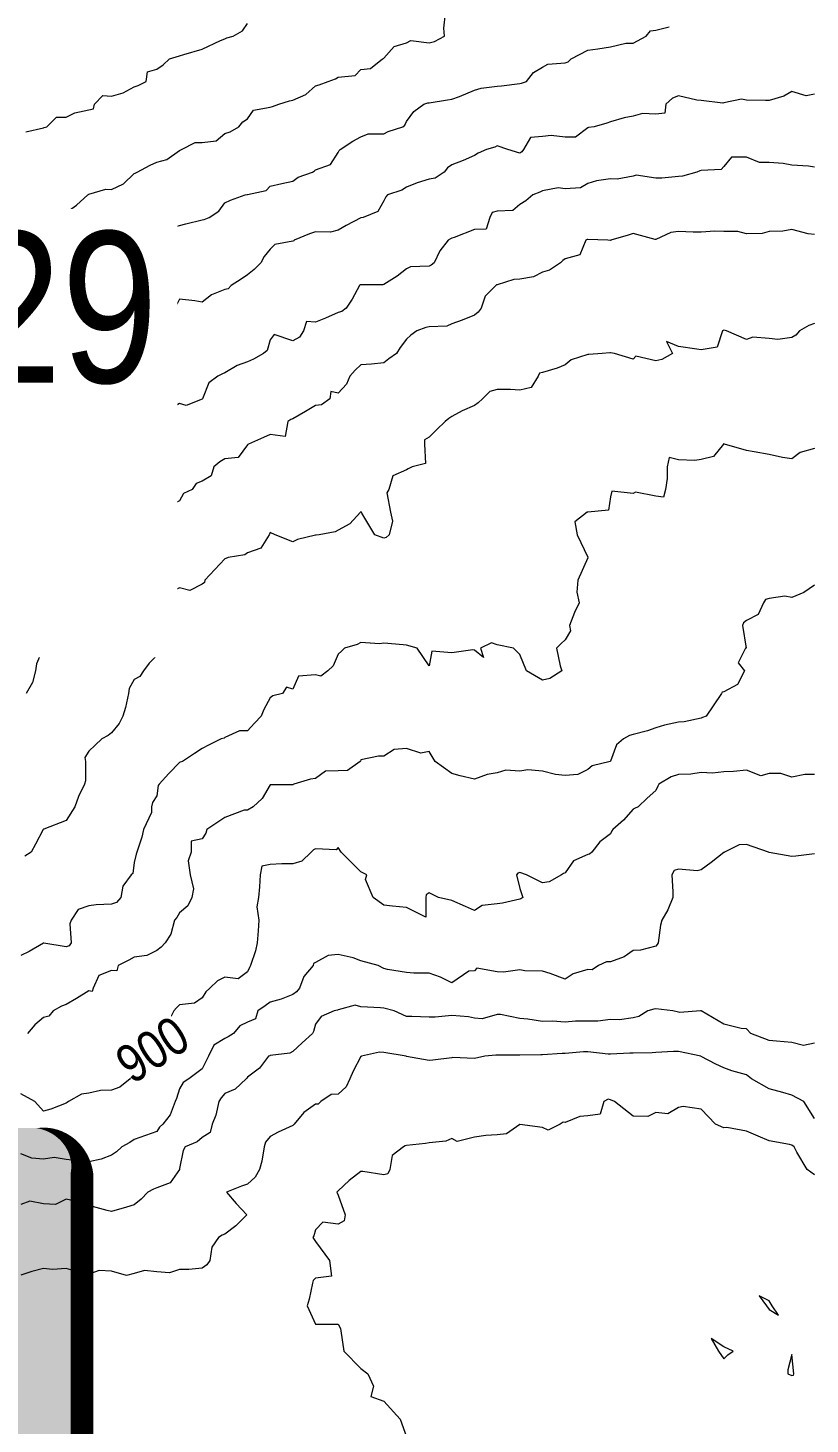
# Model space of a CAD drawing. Extents: x 537850 to 541798, y 6045627 to 6050132.
# Drawn here: x 540162.2 to 540265.7, y 6046916.4 to 6047101.1 of the extents above; entities that cross this region are included whole.
import ezdxf

# ---------------------------------------------------------------- set-up
doc = ezdxf.new("R2010")
doc.units = 0
doc.header["$LTSCALE"] = 5
doc.linetypes.add('DASHED2', pattern=[9.525, 6.35, -3.175])
doc.layers.add('C-SYMBOL', color=7, linetype='Continuous')
doc.layers.add('L-MON', color=1, linetype='Continuous')
doc.layers.add('Contour_Line_Intermediate', color=7, linetype='DASHED2', true_color=0xd9d9d9)
doc.layers.add('Contour_Line_Major', color=7, linetype='Continuous', true_color=0x6b6b6b)
doc.styles.add('175L', font='ARIALN.TTF', dxfattribs={"height": 20})
doc.styles.add('80', font='ARIALN.TTF', dxfattribs={"height": 10})
doc.styles.get("Standard").update_dxf_attribs({"font": 'ARIALN.TTF'})

# ---------------------------------------------------------------- blocks, each defined once
blk = doc.blocks.new('*U481')
h = blk.add_hatch(color=255)
edge = h.paths.add_edge_path()
edge.add_line((-104, -45.5), (104, -45.5))
edge.add_arc((104, -39.5), 6, 270, 360)
edge.add_line((110, -39.5), (110, 38))
edge.add_arc((104, 38), 6, 360, 450)
edge.add_line((104, 44), (-104, 44))
edge.add_arc((-104, 38), 6, 90, 180)
edge.add_line((-110, 38), (-110, -39.5))
edge.add_arc((-104, -39.5), 6, 180, 270)
at = {"color": 44, "flags": 128}
blk.add_lwpolyline([(-104, -45.5, 3, 3, 0), (104, -45.5, 3, 3, 0.414214), (110, -39.5, 3, 3, 0), (110, 38, 3, 0, 0.414214), (104, 44, 0, 0, 0), (-104, 44, 0, 0, 0.414214), (-110, 38, 0, 0, 0), (-110, -39.5, 0, 3, 0.414214)], format="xyseb", close=True, dxfattribs=at)
at = {"color": 44, "style": '80'}
blk.add_attdef('ENTER_TEXT_001', (-35.99, -5), '', height=10, dxfattribs=at)

msp = doc.modelspace()

# ---------------------------------------------------------------- linework, layer by layer
at = {"layer": 'Contour_Line_Intermediate', "linetype": 'Continuous', "lineweight": 13, "flags": 128}
for points, elevation in [([(540162.165, 6047073.018), (540163.312, 6047074.024), (540164.317, 6047075.042), (540164.912, 6047075.424), (540166.27, 6047076.018), (540166.859, 6047076.477), (540167.317, 6047076.685), (540168.668, 6047077.667), (540170.17, 6047079.018), (540170.255, 6047079.08), (540170.317, 6047079.094), (540172.562, 6047079.773), (540173.317, 6047079.739), (540174.875, 6047080.46), (540176.317, 6047081.843), (540176.448, 6047081.887), (540176.706, 6047082.018), (540178.409, 6047082.926), (540179.317, 6047083.323), (540180.644, 6047083.69), (540182.316, 6047084.865), (540182.408, 6047084.926), (540182.547, 6047085.018), (540184.378, 6047085.957), (540185.316, 6047085.957), (540187.151, 6047086.183), (540188.316, 6047087.143), (540189.002, 6047087.332), (540190.133, 6047088.018), (540190.679, 6047088.654), (540191.316, 6047089.052), (540192.102, 6047090.232), (540194.316, 6047090.622), (540194.622, 6047090.711), (540195.447, 6047091.018), (540196.871, 6047091.462), (540197.316, 6047091.522), (540199.031, 6047092.302), (540200.316, 6047093.435), (540200.766, 6047093.567), (540201.966, 6047094.017), (540202.952, 6047094.381), (540203.315, 6047094.586), (540205.523, 6047094.81), (540206.315, 6047095.584), (540207.588, 6047095.745), (540209.16, 6047097.017), (540209.286, 6047097.047), (540209.315, 6047097.086), (540210.683, 6047098.649), (540212.315, 6047099.116), (540212.903, 6047099.429), (540215.315, 6047099.151), (540216.041, 6047099.291), (540217.362, 6047100.017), (540217.267, 6047101.065), (540217.484, 6047103.017)], 907.956), ([(540161.317, 6047061.036), (540162.881, 6047062.455), (540164.317, 6047062.944), (540165.299, 6047063.037), (540167.317, 6047063.92), (540167.37, 6047063.966), (540167.422, 6047064.019), (540168.429, 6047065.907), (540168.915, 6047067.019), (540169.544, 6047067.792), (540170.317, 6047068.199), (540171.619, 6047068.717), (540173.317, 6047068.753), (540174.285, 6047069.051), (540175.511, 6047070.019), (540175.874, 6047070.461), (540176.317, 6047072.288), (540176.609, 6047072.726), (540176.965, 6047073.018), (540178.813, 6047073.522), (540179.317, 6047073.724), (540180.772, 6047074.563), (540182.316, 6047074.967), (540183.138, 6047075.197), (540185.316, 6047075.7), (540185.574, 6047075.761), (540186.219, 6047076.018), (540187.486, 6047076.848), (540188.316, 6047077.941), (540189.034, 6047078.3), (540191.009, 6047079.018), (540191.272, 6047079.062), (540191.316, 6047079.062), (540193.752, 6047079.582), (540194.316, 6047080.142), (540195.838, 6047080.496), (540197.316, 6047080.828), (540197.994, 6047081.34), (540199.878, 6047082.018), (540200.149, 6047082.185), (540200.316, 6047082.336), (540202.282, 6047083.051), (540203.315, 6047084.601), (540203.442, 6047084.891), (540203.548, 6047085.018), (540205.223, 6047086.11), (540206.315, 6047086.691), (540207.267, 6047087.066), (540209.315, 6047087.066), (540209.917, 6047087.416), (540211.863, 6047088.018), (540212.098, 6047088.235), (540212.315, 6047088.714), (540213.302, 6047090.03), (540214.619, 6047091.018), (540215.16, 6047091.172), (540215.315, 6047091.185), (540217.757, 6047091.575), (540218.315, 6047091.692), (540219.339, 6047092.042), (540221.315, 6047092.862), (540222.206, 6047093.126), (540224.314, 6047093.398), (540224.896, 6047093.436), (540227.314, 6047093.769), (540227.553, 6047093.779), (540228.198, 6047094.017), (540229.143, 6047095.188), (540230.314, 6047095.899), (540231.037, 6047096.294), (540233.314, 6047096.467), (540233.726, 6047096.606), (540234.119, 6047097.017), (540236.314, 6047098.177), (540237.628, 6047098.331), (540239.314, 6047098.612), (540241.364, 6047099.068), (540242.314, 6047099.068), (540244.054, 6047100.017), (540244.608, 6047100.723), (540245.313, 6047100.819), (540247.072, 6047101.259)], 906.956), ([(540161.972, 6047087.363), (540164.317, 6047087.902), (540164.419, 6047087.916), (540164.741, 6047088.018), (540166.029, 6047089.306), (540167.317, 6047089.306), (540168.458, 6047089.877), (540170.317, 6047090.249), (540170.937, 6047090.398), (540171.056, 6047091.018), (540172.164, 6047092.17), (540173.317, 6047092.087), (540174.834, 6047092.501), (540176.317, 6047093.325), (540176.836, 6047093.498), (540177.876, 6047094.017), (540178.047, 6047095.287), (540179.317, 6047095.646), (540180.124, 6047096.21), (540180.984, 6047097.017), (540182.316, 6047097.425), (540182.87, 6047097.571), (540185.316, 6047098.305), (540187.715, 6047099.416), (540188.316, 6047099.659), (540188.564, 6047099.769), (540189.392, 6047100.017), (540190.637, 6047100.696), (540191.316, 6047101.666)], 908.956), ([(540266.312, 6047092.356), (540265.197, 6047092.133), (540263.313, 6047092.687), (540262.261, 6047092.069), (540260.313, 6047091.512), (540259.833, 6047091.497), (540257.313, 6047091.537), (540256.641, 6047091.69), (540254.313, 6047091.19), (540254.183, 6047091.148), (540251.313, 6047091.485), (540250.768, 6047091.563), (540248.313, 6047092.096), (540247.513, 6047091.818), (540246.659, 6047091.018), (540246.501, 6047089.83), (540245.313, 6047089.672), (540243.555, 6047089.777), (540242.314, 6047089.426), (540241.122, 6047089.209), (540239.314, 6047088.667), (540238.85, 6047088.481), (540237.15, 6047088.018), (540236.41, 6047087.921), (540236.314, 6047087.886), (540234.682, 6047086.65), (540233.314, 6047086.645), (540231.465, 6047086.867), (540230.314, 6047086.736), (540228.725, 6047086.607), (540227.835, 6047085.018), (540227.609, 6047084.723), (540227.314, 6047084.517), (540225.727, 6047085.018), (540224.314, 6047085.483), (540224.024, 6047085.308), (540222.901, 6047085.018), (540221.816, 6047084.517), (540221.315, 6047084.224), (540219.842, 6047083.546), (540218.315, 6047083.006), (540217.766, 6047082.567), (540217.327, 6047082.018), (540216.131, 6047081.202), (540215.315, 6047081.089), (540213.75, 6047080.583), (540212.315, 6047080.028), (540211.702, 6047079.631), (540209.807, 6047079.018), (540209.582, 6047078.751), (540209.315, 6047078.2), (540208.536, 6047076.797), (540206.588, 6047076.018), (540206.357, 6047075.976), (540206.315, 6047075.969), (540204.363, 6047074.97), (540203.315, 6047074.359), (540202.273, 6047074.061), (540200.316, 6047074.131), (540199.496, 6047073.838), (540197.484, 6047073.018), (540197.411, 6047072.924), (540197.316, 6047072.899), (540194.899, 6047072.435), (540194.316, 6047071.834), (540193.494, 6047070.84), (540193.046, 6047070.019), (540192.181, 6047069.154), (540191.316, 6047068.412), (540190.468, 6047067.867), (540189.148, 6047067.019), (540188.757, 6047066.578), (540188.316, 6047066.484), (540186.556, 6047065.779), (540185.316, 6047064.809), (540184.351, 6047064.984), (540182.316, 6047065.188), (540181.897, 6047064.438), (540181.623, 6047064.019), (540180.737, 6047062.598), (540179.317, 6047061.6), (540178.77, 6047061.566), (540178.148, 6047061.019), (540177.537, 6047059.798), (540176.317, 6047058.926), (540175.92, 6047058.416), (540175.682, 6047058.019), (540174.259, 6047057.077), (540173.317, 6047056.551), (540172.233, 6047056.104), (540170.317, 6047056.312), (540169.271, 6047056.066), (540168.483, 6047055.019), (540168.192, 6047054.145), (540167.317, 6047052.396), (540167.085, 6047052.251), (540167.043, 6047052.019), (540165.351, 6047050.985), (540164.317, 6047049.293), (540164.203, 6047049.133), (540164.054, 6047049.02), (540162.788, 6047047.549), (540161.829, 6047046.02)], 905.957), ([(540266.312, 6047073.77), (540265.461, 6047073.87), (540263.313, 6047074.407), (540262.105, 6047074.226), (540260.313, 6047074.144), (540259.413, 6047073.918), (540257.313, 6047073.876), (540256.155, 6047074.176), (540254.313, 6047074.176), (540253.115, 6047074.216), (540251.313, 6047074.082), (540250.249, 6047074.082), (540248.313, 6047074.184), (540247.306, 6047074.025), (540245.313, 6047073.095), (540245.244, 6047073.088), (540242.314, 6047073.916), (540241.647, 6047073.685), (540239.363, 6047073.018), (540239.351, 6047072.981), (540239.314, 6047072.99), (540238.966, 6047073.018), (540236.314, 6047073.117), (540236.217, 6047073.115), (540236.06, 6047073.018), (540235.256, 6047071.077), (540233.314, 6047070.544), (540233.003, 6047070.33), (540232.704, 6047070.019), (540231.27, 6047069.063), (540230.314, 6047068.761), (540229.149, 6047068.184), (540227.314, 6047067.848), (540226.518, 6047067.815), (540224.314, 6047067.119), (540224.244, 6047067.09), (540224.155, 6047067.019), (540222.735, 6047065.599), (540222.208, 6047064.019), (540221.831, 6047063.503), (540221.315, 6047063.082), (540219.718, 6047062.423), (540218.315, 6047061.947), (540217.679, 6047061.655), (540215.315, 6047061.544), (540214.89, 6047061.444), (540213.722, 6047061.019), (540212.894, 6047060.44), (540212.315, 6047059.924), (540211.5, 6047058.834), (540211.001, 6047058.019), (540209.998, 6047057.336), (540209.315, 6047056.785), (540207.727, 6047056.607), (540206.315, 6047056.532), (540205.534, 6047055.801), (540204.83, 6047055.019), (540204.384, 6047053.951), (540203.315, 6047052.784), (540202.321, 6047053.014), (540202.211, 6047052.019), (540201.091, 6047051.244), (540200.316, 6047051.122), (540198.984, 6047050.351), (540197.316, 6047049.385), (540197.026, 6047049.309), (540196.621, 6047049.02), (540196.289, 6047047.046), (540194.316, 6047047.31), (540193.423, 6047046.913), (540191.414, 6047046.02), (540191.347, 6047045.989), (540191.316, 6047045.955), (540190.058, 6047044.278), (540188.316, 6047044.094), (540187.63, 6047043.706), (540186.832, 6047043.02), (540186.49, 6047041.846), (540185.316, 6047041.126), (540184.505, 6047040.831), (540183.965, 6047040.02), (540182.827, 6047039.509), (540182.316, 6047038.546), (540181.313, 6047038.024), (540179.317, 6047037.507), (540178.926, 6047037.41), (540178.133, 6047037.02), (540176.851, 6047036.486), (540176.317, 6047035.885), (540175.571, 6047034.766), (540174.66, 6047034.02), (540173.814, 6047033.523), (540173.317, 6047032.848), (540172.38, 6047031.958), (540170.317, 6047031.589), (540170.032, 6047031.305), (540169.876, 6047031.02), (540169.711, 6047030.415), (540169.57, 6047028.021), (540168.736, 6047026.602), (540167.806, 6047025.021), (540167.676, 6047024.662), (540167.317, 6047022.405), (540167.208, 6047022.13), (540167.224, 6047022.021), (540166.035, 6047020.304), (540164.317, 6047019.115), (540164.273, 6047019.066), (540164.254, 6047019.021), (540163.396, 6047016.942), (540163.238, 6047016.021), (540162.866, 6047014.473), (540162.036, 6047013.021)], 903.957), ([(540266.312, 6047062), (540265.588, 6047061.743), (540264.34, 6047061.019), (540263.866, 6047060.466), (540263.313, 6047060.12), (540261.445, 6047059.887), (540260.313, 6047060), (540258.17, 6047060.162), (540257.313, 6047059.887), (540254.67, 6047061.019), (540254.313, 6047061.087), (540254.248, 6047061.084), (540254.141, 6047061.019), (540253.454, 6047058.878), (540251.313, 6047058.502), (540250.75, 6047058.582), (540248.313, 6047058.931), (540246.718, 6047059.614), (540247.516, 6047058.019), (540246.119, 6047057.214), (540245.313, 6047057.034), (540242.673, 6047057.66), (540242.314, 6047057.265), (540239.863, 6047058.019), (540239.314, 6047058.088), (540239.235, 6047058.098), (540238.216, 6047058.019), (540236.455, 6047057.878), (540236.314, 6047057.904), (540234.139, 6047057.194), (540233.314, 6047056.519), (540232.254, 6047056.079), (540230.314, 6047055.485), (540229.915, 6047055.418), (540229.776, 6047055.019), (540228.833, 6047053.5), (540227.314, 6047053.168), (540226.083, 6047053.25), (540224.314, 6047053.25), (540223.357, 6047052.977), (540222.4, 6047052.019), (540221.829, 6047051.505), (540221.315, 6047051.132), (540219.722, 6047050.427), (540218.315, 6047049.684), (540217.922, 6047049.412), (540217.451, 6047049.02), (540216.364, 6047047.971), (540215.315, 6047046.959), (540214.72, 6047046.615), (540214.706, 6047046.02), (540214.865, 6047043.47), (540213.066, 6047043.02), (540212.565, 6047042.77), (540212.315, 6047042.645), (540210.512, 6047041.823), (540209.977, 6047040.02), (540209.735, 6047039.6), (540210.217, 6047037.02), (540210.486, 6047035.85), (540210.031, 6047034.02), (540209.643, 6047033.693), (540209.315, 6047033.603), (540208.163, 6047034.02), (540206.434, 6047036.901), (540206.375, 6047037.02), (540206.315, 6047037.056), (540206.289, 6047037.046), (540206.242, 6047037.02), (540204.834, 6047035.501), (540203.315, 6047034.652), (540202.895, 6047034.441), (540200.791, 6047034.02), (540200.376, 6047033.96), (540200.316, 6047033.967), (540197.908, 6047033.428), (540197.316, 6047033.086), (540194.977, 6047034.02), (540194.316, 6047034.325), (540194.224, 6047034.112), (540194.185, 6047034.02), (540193.078, 6047032.258), (540191.316, 6047031.629), (540190.948, 6047031.388), (540188.762, 6047031.02), (540188.453, 6047030.883), (540188.316, 6047030.858), (540185.667, 6047028.021), (540185.616, 6047027.72), (540185.316, 6047027.503), (540183.661, 6047026.676), (540182.316, 6047027.012), (540181.007, 6047026.33), (540180.095, 6047025.021), (540180.146, 6047024.192), (540179.872, 6047022.021), (540179.923, 6047021.415), (540179.923, 6047019.021), (540179.708, 6047018.63), (540179.317, 6047018.073), (540178.291, 6047017.047), (540177.521, 6047016.021), (540177.04, 6047015.298), (540176.317, 6047014.865), (540175.629, 6047013.709), (540175.548, 6047013.021), (540175.177, 6047011.162), (540174.796, 6047010.021), (540174.299, 6047009.04), (540173.317, 6047007.826), (540172.857, 6047007.481), (540172.03, 6047007.022), (540171.15, 6047006.188), (540170.317, 6047005.399), (540169.792, 6047004.547), (540169.876, 6047004.022), (540169.876, 6047001.463), (540169.737, 6047001.022), (540168.933, 6046999.406), (540168.441, 6046998.022), (540167.317, 6046996.207), (540164.368, 6046995.073), (540164.317, 6046995.062), (540164.286, 6046995.022), (540163.241, 6046993.098), (540162.657, 6046992.022), (540161.854, 6046991.486)], 902.957), ([(540266.312, 6047045.466), (540264.431, 6047044.901), (540263.313, 6047044.081), (540262.088, 6047044.244), (540260.313, 6047044.662), (540258.338, 6047044.995), (540257.313, 6047045.168), (540254.416, 6047046.02), (540254.313, 6047046.058), (540254.285, 6047046.048), (540254.271, 6047046.02), (540252.942, 6047044.39), (540251.313, 6047044.005), (540250.469, 6047043.864), (540248.313, 6047043.962), (540247.094, 6047044.239), (540246.833, 6047043.02), (540246.833, 6047041.501), (540246.586, 6047040.02), (540246.319, 6047039.015), (540245.313, 6047039.132), (540242.645, 6047039.689), (540242.314, 6047039.496), (540239.512, 6047039.822), (540239.314, 6047039.074), (540239.055, 6047037.279), (540236.314, 6047037.042), (540236.298, 6047037.036), (540236.248, 6047037.02), (540234.604, 6047035.731), (540234.917, 6047034.02), (540236.314, 6047031.049), (540236.363, 6047031.02), (540236.314, 6047030.991), (540235.024, 6047028.021), (540234.887, 6047026.447), (540235.163, 6047025.021), (540234.572, 6047023.763), (540233.886, 6047022.021), (540234.014, 6047021.32), (540233.314, 6047020.148), (540232.75, 6047019.585), (540232.187, 6047019.021), (540232.655, 6047016.68), (540232.875, 6047016.021), (540231.304, 6047015.032), (540230.314, 6047014.795), (540228.211, 6047016.021), (540227.314, 6047018.206), (540226.499, 6047019.021), (540224.314, 6047019.458), (540223.586, 6047019.749), (540222.129, 6047019.021), (540222.537, 6047017.798), (540221.315, 6047018.749), (540221.097, 6047018.804), (540218.315, 6047018.431), (540215.704, 6047018.632), (540215.315, 6047016.685), (540213.758, 6047019.021), (540212.315, 6047019.415), (540211.881, 6047019.455), (540209.315, 6047019.695), (540208.745, 6047019.591), (540206.315, 6047019.765), (540205.815, 6047019.521), (540204.151, 6047019.021), (540203.725, 6047018.611), (540203.315, 6047018.218), (540202.629, 6047016.708), (540201.943, 6047016.021), (540201.008, 6047015.329), (540200.316, 6047015.496), (540198.025, 6047015.312), (540197.316, 6047013.585), (540196.462, 6047013.875), (540195.923, 6047013.021), (540194.63, 6047012.707), (540194.316, 6047012.457), (540193.439, 6047010.898), (540193.098, 6047010.021), (540192.246, 6047009.091), (540191.316, 6047008.075), (540190.262, 6047008.075), (540188.316, 6047007.227), (540188.209, 6047007.129), (540187.796, 6047007.022), (540186.148, 6047006.19), (540185.316, 6047005.769), (540184.268, 6047005.07), (540182.695, 6047004.022), (540182.39, 6047003.949), (540182.316, 6047003.88), (540180.887, 6047002.451), (540179.625, 6047001.022), (540179.501, 6047000.838), (540179.317, 6046999.502), (540178.712, 6046998.626), (540178.587, 6046998.022), (540178.587, 6046997.292), (540177.539, 6046995.022), (540177.309, 6046994.029), (540176.641, 6046992.022), (540176.578, 6046991.761), (540176.317, 6046990.665), (540176.127, 6046989.212), (540175.925, 6046989.022), (540174.807, 6046987.532), (540174.555, 6046986.023), (540173.969, 6046985.37), (540173.317, 6046985.137), (540171.295, 6046985.045), (540170.317, 6046984.923), (540168.901, 6046984.438), (540167.978, 6046983.023), (540167.8, 6046982.54), (540167.98, 6046980.023), (540167.712, 6046979.628), (540167.317, 6046979.493), (540164.336, 6046980.004), (540164.317, 6046979.995), (540162.428, 6046978.913), (540161.317, 6046978.36)], 901.957), ([(540266.312, 6047027.364), (540264.924, 6047026.41), (540263.313, 6047025.731), (540262.412, 6047025.921), (540260.313, 6047025.597), (540259.846, 6047025.488), (540259.567, 6047025.021), (540258.868, 6047023.466), (540257.313, 6047022.669), (540256.938, 6047022.396), (540256.793, 6047022.021), (540257.288, 6047019.046), (540257.189, 6047019.021), (540256.229, 6047017.105), (540257.063, 6047016.021), (540256.118, 6047014.216), (540254.313, 6047013.23), (540254.121, 6047013.213), (540254.01, 6047013.021), (540252.918, 6047011.417), (540251.968, 6047010.021), (540251.481, 6047009.854), (540251.313, 6047009.771), (540249.054, 6047009.28), (540248.313, 6047009.253), (540246.487, 6047008.848), (540245.313, 6047008.473), (540244.241, 6047008.094), (540242.314, 6047007.59), (540241.849, 6047007.486), (540241.042, 6047007.022), (540240.111, 6047006.224), (540239.314, 6047004.058), (540239.299, 6047004.036), (540239.262, 6047004.022), (540236.881, 6047003.455), (540236.314, 6047002.969), (540235.007, 6047002.329), (540233.314, 6047002.164), (540232.037, 6047002.299), (540230.314, 6047002.748), (540228.402, 6047002.934), (540227.314, 6047002.766), (540225.467, 6047002.869), (540224.314, 6047002.514), (540223.021, 6047002.315), (540221.315, 6047001.695), (540219.449, 6047002.156), (540218.315, 6047002.437), (540216.135, 6047004.022), (540215.315, 6047005.334), (540214.221, 6047005.116), (540212.315, 6047005.751), (540210.723, 6047005.613), (540209.315, 6047004.727), (540208.61, 6047004.727), (540206.315, 6047004.267), (540206.249, 6047004.088), (540206.199, 6047004.022), (540204.509, 6047002.828), (540203.315, 6047002.8), (540201.606, 6047002.732), (540200.316, 6047001.786), (540199.641, 6047001.696), (540197.451, 6047001.022), (540197.343, 6047000.994), (540197.316, 6047000.966), (540194.381, 6047000.957), (540194.316, 6047000.963), (540193.219, 6046999.119), (540192.066, 6046998.022), (540191.316, 6046997.584), (540190.878, 6046997.584), (540188.316, 6046996.64), (540185.928, 6046995.022), (540185.77, 6046994.569), (540185.316, 6046993.81), (540183.864, 6046993.475), (540183.864, 6046992.022), (540183.443, 6046990.896), (540183.733, 6046989.022), (540184.157, 6046987.182), (540183.953, 6046986.023), (540183.397, 6046984.942), (540182.316, 6046983.999), (540181.932, 6046983.407), (540181.636, 6046983.023), (540181.167, 6046981.172), (540180.388, 6046980.023), (540179.866, 6046979.474), (540179.317, 6046979.036), (540177.974, 6046978.365), (540176.317, 6046978.128), (540175.591, 6046977.749), (540174.206, 6046977.023), (540174.008, 6046976.332), (540173.317, 6046976.378), (540171.624, 6046975.716), (540170.859, 6046974.023), (540170.742, 6046973.598), (540170.317, 6046973.665), (540168.656, 6046972.684), (540167.317, 6046971.893), (540166.68, 6046971.661), (540165.578, 6046971.023), (540165.011, 6046970.33), (540164.317, 6046970.156), (540163.142, 6046969.199), (540162.189, 6046968.023)], 900.957), ([(540266.312, 6046991.814), (540263.83, 6046991.505), (540263.313, 6046991.474), (540260.336, 6046991.999), (540260.313, 6046991.986), (540260.247, 6046992.022), (540257.313, 6046993.066), (540256.339, 6046992.996), (540254.39, 6046992.022), (540254.358, 6046991.978), (540254.313, 6046991.992), (540252.658, 6046990.677), (540251.313, 6046989.708), (540250.788, 6046989.548), (540248.313, 6046989.807), (540247.739, 6046989.597), (540247.43, 6046989.022), (540247.563, 6046986.773), (540247.563, 6046986.023), (540246.933, 6046984.403), (540246.122, 6046983.023), (540245.942, 6046982.394), (540245.646, 6046980.023), (540245.51, 6046979.826), (540245.313, 6046979.58), (540243.284, 6046979.053), (540242.314, 6046979.045), (540241.147, 6046978.19), (540239.314, 6046977.514), (540238.795, 6046977.541), (540237.759, 6046977.023), (540236.884, 6046976.453), (540236.314, 6046976.488), (540234.407, 6046975.93), (540233.314, 6046975.224), (540231.337, 6046976.001), (540230.314, 6046976.286), (540228.006, 6046976.332), (540227.314, 6046976.471), (540225.189, 6046976.148), (540224.314, 6046976.202), (540221.64, 6046976.698), (540221.315, 6046976.33), (540220.594, 6046976.302), (540218.315, 6046974.766), (540216.85, 6046975.488), (540215.315, 6046976.027), (540213.312, 6046976.027), (540212.315, 6046976.092), (540209.84, 6046976.498), (540209.315, 6046976.63), (540208.572, 6046977.023), (540206.315, 6046977.658), (540205.267, 6046978.071), (540203.315, 6046978.511), (540201.987, 6046978.351), (540200.316, 6046977.423), (540200.016, 6046977.323), (540199.973, 6046977.023), (540198.765, 6046975.574), (540198.182, 6046974.023), (540197.765, 6046973.574), (540197.316, 6046973.186), (540195.759, 6046972.58), (540194.316, 6046972.206), (540193.628, 6046971.712), (540192.67, 6046971.023), (540192.354, 6046969.985), (540191.316, 6046969.541), (540190.288, 6046969.051), (540189.442, 6046968.023), (540188.738, 6046967.602), (540188.316, 6046967.393), (540186.862, 6046966.478), (540186.122, 6046965.024), (540185.316, 6046963.374), (540183.516, 6046962.024), (540182.782, 6046961.558), (540182.316, 6046960.702), (540181.884, 6046959.457), (540181.736, 6046959.024), (540181.068, 6046957.273), (540180.098, 6046956.024), (540179.674, 6046955.667), (540179.317, 6046955.069), (540177.802, 6046954.539), (540176.317, 6046954.019), (540175.714, 6046953.627), (540174.659, 6046953.024), (540173.971, 6046952.37), (540173.317, 6046951.922), (540171.937, 6046951.404), (540170.317, 6046951.067), (540169.207, 6046951.134), (540167.317, 6046951.348), (540165.722, 6046951.62), (540164.317, 6046951.398), (540162.776, 6046951.565), (540161.317, 6046952.135)], 898.957), ([(540266.312, 6046966.778), (540264.868, 6046966.468), (540263.313, 6046966.836), (540261.296, 6046967.04), (540260.313, 6046967.109), (540257.885, 6046968.023), (540257.313, 6046968.64), (540256.628, 6046968.708), (540254.313, 6046969.287), (540251.325, 6046971.023), (540251.313, 6046971.027), (540251.309, 6046971.027), (540251.231, 6046971.023), (540248.508, 6046970.829), (540248.313, 6046970.87), (540247.583, 6046971.023), (540245.313, 6046971.29), (540245.066, 6046971.271), (540244.27, 6046971.023), (540243.063, 6046970.274), (540242.314, 6046970.128), (540240.496, 6046969.841), (540239.314, 6046969.892), (540237.661, 6046969.677), (540236.314, 6046969.677), (540234.675, 6046969.662), (540233.314, 6046969.536), (540231.664, 6046969.673), (540230.314, 6046969.609), (540228.394, 6046969.943), (540227.314, 6046970.038), (540224.763, 6046970.575), (540224.314, 6046970.543), (540222.355, 6046969.983), (540221.315, 6046970.087), (540220.526, 6046970.235), (540218.315, 6046970.412), (540216.125, 6046970.213), (540215.315, 6046970.213), (540213.03, 6046970.308), (540212.315, 6046970.308), (540210.713, 6046971.023), (540209.315, 6046971.382), (540208.893, 6046971.446), (540206.315, 6046971.589), (540205.558, 6046971.781), (540203.315, 6046971.153), (540203.227, 6046971.111), (540202.77, 6046971.023), (540201.038, 6046970.301), (540200.316, 6046969.27), (540200.043, 6046968.296), (540199.9, 6046968.023), (540198.548, 6046966.791), (540197.316, 6046965.668), (540196.896, 6046965.444), (540194.316, 6046965.116), (540194.244, 6046965.096), (540194.074, 6046965.024), (540192.892, 6046963.448), (540191.316, 6046962.266), (540191.209, 6046962.131), (540191.135, 6046962.024), (540189.66, 6046960.68), (540188.316, 6046960.11), (540187.817, 6046959.523), (540187.527, 6046959.024), (540187.09, 6046957.25), (540186.632, 6046956.024), (540186.379, 6046954.961), (540185.316, 6046954.264), (540184.651, 6046953.689), (540183.044, 6046953.024), (540182.774, 6046952.567), (540182.316, 6046950.191), (540182.302, 6046950.038), (540182.292, 6046950.024), (540181.05, 6046948.291), (540179.317, 6046947.629), (540178.88, 6046947.461), (540178.107, 6046947.024), (540177.212, 6046946.129), (540176.317, 6046945.362), (540175.276, 6046945.065), (540173.317, 6046944.505), (540172.73, 6046944.612), (540170.317, 6046945.297), (540168.467, 6046945.875), (540167.317, 6046946.121), (540165.919, 6046945.422), (540164.317, 6046945.495), (540162.497, 6046945.845), (540161.317, 6046945.412)], 897.957), ([(540266.312, 6046956.811), (540264.915, 6046959.024), (540263.313, 6046959.863), (540262.108, 6046960.229), (540260.313, 6046960.738), (540257.977, 6046962.024), (540257.313, 6046962.584), (540255.378, 6046963.089), (540254.313, 6046963.494), (540253.263, 6046963.974), (540251.313, 6046965.005), (540251.301, 6046965.011), (540251.272, 6046965.024), (540248.313, 6046965.676), (540247.677, 6046965.66), (540245.313, 6046965.541), (540244.84, 6046965.497), (540242.314, 6046965.445), (540241.882, 6046965.455), (540239.314, 6046965.325), (540239.012, 6046965.325), (540236.314, 6046965.627), (540235.739, 6046965.599), (540233.314, 6046965.404), (540232.942, 6046965.396), (540230.314, 6046965.206), (540230.125, 6046965.213), (540227.314, 6046965.187), (540227.155, 6046965.183), (540224.314, 6046965.183), (540224.147, 6046965.191), (540222.708, 6046965.024), (540221.315, 6046964.73), (540218.486, 6046964.852), (540218.315, 6046964.829), (540215.821, 6046964.517), (540215.315, 6046964.487), (540212.324, 6046965.015), (540212.315, 6046965.016), (540212.295, 6046965.024), (540209.315, 6046965.528), (540208.764, 6046965.575), (540206.364, 6046965.024), (540206.332, 6046965.007), (540206.315, 6046964.999), (540205.264, 6046963.075), (540204.825, 6046962.024), (540204.368, 6046960.972), (540203.315, 6046960.034), (540202.358, 6046959.982), (540201.02, 6046959.024), (540200.668, 6046958.671), (540200.316, 6046958.671), (540198.747, 6046957.593), (540197.492, 6046956.024), (540197.404, 6046955.936), (540197.316, 6046955.848), (540195.354, 6046954.986), (540194.316, 6046954.424), (540193.684, 6046953.656), (540193.5, 6046953.024), (540193.189, 6046951.151), (540192.884, 6046950.024), (540192.301, 6046949.039), (540191.316, 6046948.109), (540190.503, 6046947.838), (540188.528, 6046947.024), (540189.798, 6046945.543), (540191.207, 6046944.025), (540189.764, 6046942.577), (540188.316, 6046941.488), (540187.969, 6046941.372), (540187.464, 6046941.025), (540186.587, 6046939.754), (540186.314, 6046938.025), (540185.924, 6046937.417), (540185.316, 6046936.974), (540183.517, 6046936.824), (540182.316, 6046936.824), (540180.977, 6046936.364), (540179.317, 6046936.502), (540177.667, 6046936.675), (540176.317, 6046936.262), (540175.31, 6046936.032), (540173.317, 6046936.573), (540171.666, 6046936.676), (540170.317, 6046936.203), (540168.853, 6046936.489), (540167.317, 6046936.932), (540165.514, 6046936.828), (540164.317, 6046936.946), (540162.786, 6046936.557), (540161.317, 6046936.041)], 896.957), ([(540266.312, 6046949.322), (540265.335, 6046950.024), (540263.981, 6046952.356), (540263.619, 6046953.024), (540263.313, 6046953.246), (540263.006, 6046953.331), (540260.313, 6046953.849), (540258.871, 6046954.466), (540257.313, 6046955.098), (540254.721, 6046955.616), (540254.313, 6046955.57), (540253.216, 6046956.024), (540251.313, 6046958.048), (540248.951, 6046958.386), (540248.313, 6046958.258), (540246.917, 6046957.42), (540245.313, 6046957.599), (540244.28, 6046957.058), (540242.314, 6046957.099), (540239.863, 6046959.024), (540239.314, 6046959.256), (540238.996, 6046959.342), (540238.45, 6046959.024), (540237.975, 6046957.363), (540236.314, 6046957.155), (540235.259, 6046957.079), (540233.314, 6046956.245), (540233.048, 6046956.29), (540232.65, 6046956.024), (540231.092, 6046955.246), (540230.314, 6046955.6), (540227.319, 6046956.019), (540227.314, 6046956.019), (540225.552, 6046954.786), (540224.314, 6046954.621), (540222.817, 6046954.522), (540221.315, 6046954.307), (540219.057, 6046953.767), (540218.315, 6046954.154), (540217.524, 6046953.815), (540215.315, 6046953.569), (540214.869, 6046953.47), (540212.315, 6046953.216), (540212.171, 6046953.168), (540211.956, 6046953.024), (540210.449, 6046951.891), (540210.11, 6046950.024), (540209.853, 6046949.486), (540209.315, 6046949.329), (540206.55, 6046949.79), (540206.315, 6046949.764), (540204.748, 6046948.592), (540203.315, 6046947.209), (540203.193, 6046947.147), (540203.131, 6046947.024), (540203.315, 6046946.656), (540204.213, 6046944.025), (540204.072, 6046943.268), (540203.315, 6046942.831), (540201.278, 6046943.062), (540200.316, 6046942.052), (540200.083, 6046941.258), (540199.924, 6046941.025), (540200.316, 6046940.535), (540202.141, 6046938.025), (540202.415, 6046935.925), (540200.316, 6046935.681), (540199.976, 6046935.364), (540199.914, 6046935.025), (540199.456, 6046932.885), (540199.191, 6046932.025), (540200.316, 6046929.588), (540202.752, 6046929.588), (540203.315, 6046929.588), (540203.622, 6046929.025), (540203.641, 6046928.7), (540204.044, 6046926.025), (540206.315, 6046923.71), (540207.228, 6046923.026), (540207.958, 6046921.383), (540207.618, 6046920.026), (540209.315, 6046919.393), (540211.505, 6046917.026), (540212.315, 6046914.678)], 895.957)]:
    msp.add_lwpolyline(points, dxfattribs=dict(at, elevation=elevation))
at = {"layer": 'Contour_Line_Major', "linetype": 'Continuous', "lineweight": 15, "flags": 128}
for points, elevation in [([(540266.312, 6047082.656), (540265.537, 6047082.793), (540263.313, 6047082.941), (540262.158, 6047083.172), (540260.313, 6047083.314), (540259.022, 6047083.308), (540257.313, 6047084.003), (540255.328, 6047084.003), (540254.313, 6047082.786), (540253.951, 6047082.38), (540251.313, 6047082.222), (540251.128, 6047082.203), (540250.731, 6047082.018), (540248.859, 6047081.472), (540248.313, 6047081.435), (540246.123, 6047081.209), (540245.313, 6047081.209), (540242.733, 6047081.599), (540242.314, 6047081.492), (540240.225, 6047081.107), (540239.314, 6047081.141), (540237.467, 6047080.864), (540236.314, 6047080.523), (540235.371, 6047079.961), (540233.314, 6047079.819), (540232.382, 6047079.95), (540230.314, 6047079.543), (540229.97, 6047079.362), (540229.035, 6047079.018), (540228.113, 6047078.22), (540227.314, 6047077.742), (540226.386, 6047076.946), (540224.314, 6047076.863), (540223.654, 6047076.679), (540223.354, 6047076.018), (540222.862, 6047074.471), (540221.315, 6047074.416), (540218.661, 6047073.365), (540218.315, 6047073.285), (540218.147, 6047073.186), (540217.864, 6047073.018), (540216.724, 6047071.609), (540215.976, 6047070.019), (540215.617, 6047069.716), (540215.315, 6047069.578), (540212.858, 6047069.475), (540212.315, 6047069.219), (540211.094, 6047068.239), (540209.315, 6047067.147), (540209.213, 6047067.121), (540206.315, 6047067.121), (540206.231, 6047067.103), (540206.126, 6047067.019), (540205.14, 6047065.194), (540204.352, 6047064.019), (540203.778, 6047063.557), (540203.315, 6047063.46), (540201.634, 6047062.7), (540200.316, 6047062.188), (540199.094, 6047062.241), (540198.724, 6047061.019), (540198.171, 6047060.164), (540197.316, 6047059.689), (540194.817, 6047060.518), (540194.316, 6047059.815), (540193.908, 6047058.427), (540193.418, 6047058.019), (540192.085, 6047057.25), (540191.316, 6047056.931), (540189.913, 6047056.423), (540188.316, 6047055.444), (540187.984, 6047055.351), (540187.387, 6047055.019), (540186.201, 6047054.135), (540185.352, 6047052.019), (540185.328, 6047052.008), (540185.316, 6047051.976), (540183.205, 6047051.131), (540182.316, 6047051.398), (540180.813, 6047050.523), (540180.595, 6047049.02), (540180.361, 6047047.976), (540179.317, 6047047.523), (540176.887, 6047048.449), (540176.317, 6047048.234), (540174.591, 6047047.745), (540173.384, 6047046.02), (540173.338, 6047045.999), (540173.317, 6047045.978), (540171.711, 6047044.626), (540170.317, 6047043.795), (540169.942, 6047043.395), (540169.705, 6047043.02), (540169.379, 6047040.958), (540168.255, 6047040.02), (540167.599, 6047039.739), (540167.317, 6047039.11), (540166.307, 6047038.031), (540164.626, 6047037.02), (540164.441, 6047036.897), (540164.317, 6047036.83), (540162.822, 6047035.515), (540162.613, 6047034.02), (540162.292, 6047033.045), (540161.317, 6047031.293)], 904.957), ([(540266.312, 6047002.313), (540265.022, 6047002.313), (540263.313, 6047001.946), (540261.875, 6047002.46), (540260.313, 6047002.46), (540259.221, 6047002.114), (540257.313, 6047002.891), (540255.614, 6047002.721), (540254.313, 6047002.659), (540252.841, 6047002.494), (540251.313, 6047002.595), (540249.957, 6047002.378), (540248.313, 6047002.319), (540247.332, 6047002.003), (540245.719, 6047001.022), (540245.587, 6047000.748), (540245.313, 6047000.181), (540244.172, 6046999.164), (540243.008, 6046998.022), (540242.51, 6046997.825), (540242.314, 6046997.708), (540241.06, 6046996.276), (540239.628, 6046995.022), (540239.497, 6046994.839), (540239.314, 6046994.473), (540237.914, 6046993.423), (540236.863, 6046992.022), (540236.55, 6046991.786), (540236.314, 6046991.721), (540234.451, 6046990.885), (540233.314, 6046989.286), (540233.117, 6046989.219), (540232.851, 6046989.022), (540231.22, 6046988.117), (540230.314, 6046987.966), (540228.207, 6046989.022), (540227.314, 6046989.342), (540227.068, 6046989.269), (540226.901, 6046989.022), (540227.314, 6046987.231), (540227.718, 6046986.023), (540227.475, 6046985.862), (540227.314, 6046985.819), (540225.032, 6046985.305), (540224.314, 6046985.191), (540222.355, 6046984.982), (540221.315, 6046984.331), (540220.144, 6046984.852), (540218.315, 6046985.622), (540216.578, 6046986.023), (540215.315, 6046986.654), (540214.936, 6046986.402), (540214.894, 6046986.023), (540214.893, 6046983.445), (540212.315, 6046984.734), (540210.469, 6046984.869), (540209.315, 6046985.019), (540207.94, 6046986.023), (540206.909, 6046988.428), (540207.107, 6046989.022), (540206.315, 6046989.411), (540203.69, 6046992.022), (540203.315, 6046992.674), (540203.011, 6046992.326), (540200.316, 6046992.495), (540200.013, 6046992.325), (540199.734, 6046992.022), (540198.494, 6046990.844), (540197.316, 6046990.502), (540195.838, 6046990.5), (540194.316, 6046990.396), (540193.177, 6046990.161), (540192.985, 6046989.022), (540192.906, 6046987.433), (540192.757, 6046986.023), (540192.552, 6046984.787), (540192.812, 6046983.023), (540192.705, 6046981.633), (540192.581, 6046980.023), (540192.377, 6046978.962), (540191.703, 6046977.023), (540191.581, 6046976.758), (540191.316, 6046976.182), (540190.086, 6046975.253), (540188.316, 6046975.499), (540187.325, 6046975.014), (540186.336, 6046974.023), (540185.784, 6046973.556), (540185.316, 6046972.761), (540184.289, 6046972.05), (540182.316, 6046971.853), (540181.908, 6046971.432), (540181.549, 6046971.023), (540180.797, 6046969.543), (540180.303, 6046968.023), (540179.986, 6046967.354), (540179.317, 6046966.281), (540178.552, 6046965.788), (540178.063, 6046965.024), (540176.317, 6046962.801), (540175.782, 6046962.024), (540174.419, 6046960.921), (540173.317, 6046960.551), (540171.838, 6046960.502), (540170.317, 6046960.126), (540169.346, 6046959.995), (540167.602, 6046959.024), (540167.452, 6046958.889), (540167.317, 6046958.827), (540165.293, 6046958.048), (540164.317, 6046957.77), (540163.175, 6046959.024), (540161.317, 6046960.077)], 899.957)]:
    msp.add_lwpolyline(points, dxfattribs=dict(at, elevation=elevation))
at = {"layer": 'Contour_Line_Major', "linetype": 'Continuous', "lineweight": 15, "elevation": 894.957, "flags": 128}
for points in [[(540260.731, 6046932.025), (540260.313, 6046932.653), (540259.01, 6046933.328), (540259.951, 6046932.025), (540260.313, 6046931.523), (540261.568, 6046930.77), (540260.731, 6046932.025)], [(540254.832, 6046925.506), (540255.559, 6046926.025), (540254.313, 6046926.584), (540252.648, 6046927.69), (540253.634, 6046926.025), (540254.313, 6046924.986), (540254.832, 6046925.506)], [(540263.526, 6046922.812), (540263.597, 6046923.026), (540263.313, 6046925.586), (540262.8, 6046923.538), (540262.8, 6046923.026), (540263.313, 6046922.769), (540263.526, 6046922.812)]]:
    msp.add_lwpolyline(points, close=True, dxfattribs=at)

# ---------------------------------------------------------------- block references
at = {"layer": 'L-MON'}
ref = msp.add_blockref('*U481', (540059.394, 6046911.514, 898.957), dxfattribs=at)
ref.add_attrib('ENTER_TEXT_001', 'FMA7500020 Blue Ridge Lumber Inc.', (539963.562, 6046940.199, 898.957), dxfattribs={"layer": '0', "color": 44, "height": 10, "style": '80'})
ref.add_attrib('ENTER_TEXT_002', 'RTF 216856-216857, 216883, 216888', (539961.758, 6046923.491, 898.957), dxfattribs={"layer": '0', "color": 44, "height": 10, "style": '80'})
ref.add_attrib('ENTER_TEXT_003', 'Murphy Oil Company Ltd.', (539994.51, 6046906.647, 898.957), dxfattribs={"layer": '0', "color": 44, "height": 10, "style": '80'})
ref.add_attrib('ENTER_TEXT_004', 'RTF 241347 GMT Exploration Zama Inc.', (539955.974, 6046889.803, 898.957), dxfattribs={"layer": '0', "color": 44, "height": 10, "style": '80'})
ref.add_attrib('ENTER_TEXT_005', 'TPA 459 LESLIE KAPPO', (539994.862, 6046872.959, 898.957), dxfattribs={"layer": '0', "color": 44, "height": 10, "style": '80'})

# ---------------------------------------------------------------- next in the draw order: texts
at = {"layer": 'C-SYMBOL', "color": 3, "insert": (540062.904, 6047074.16), "char_height": 20, "width": 232.24638, "attachment_point": 2, "style": '175L', "bg_fill": 3, "box_fill_scale": 1.15, "bg_fill_color": 256, "bg_fill_true_color": 256, "bg_fill_transparency": 0}
msp.add_mtext('Theor. N.E.1/4 Sec. 29\\P64-16-W.5M.', dxfattribs=at)
at = {"layer": 'Contour_Line_Major', "color": 251, "linetype": 'Continuous', "lineweight": -3, "true_color": 0x6b6b6b, "insert": (540178.728, 6046965.902, 899.957), "char_height": 4.99976, "width": 7.1418, "attachment_point": 5, "rotation": 32.82255, "bg_fill": 3, "box_fill_scale": 1.181818, "bg_fill_color": 256, "bg_fill_true_color": 13158600, "bg_fill_transparency": 0}
msp.add_mtext('{\\C256;900}', dxfattribs=at)

doc.saveas('drawing.dxf')
